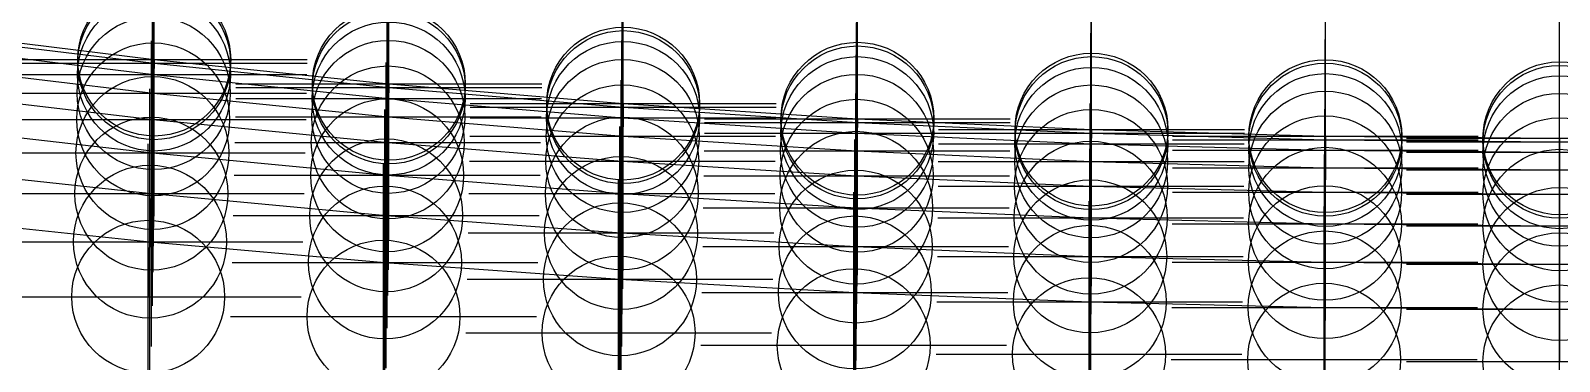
# Model space of a CAD drawing. Header units: inches. Extents: x 0.5 to 40.5, y -2.1 to 1.9.
# Drawn here: x 10.5 to 20.5, y -2.13 to 0.03 of the extents above; entities that cross this region are included whole.
import ezdxf

# ---------------------------------------------------------------- set-up
doc = ezdxf.new("R2010")
doc.units = ezdxf.units.IN
doc.header["$MEASUREMENT"] = 0
doc.header["$PDMODE"] = 34
for name, color, linetype in [('GF_Glass_02', 210, 'Continuous'), ('GF_Glass_03', 210, 'Continuous'), ('GF_Glass_04', 210, 'Continuous'), ('MF_horizontal', 104, 'Continuous'), ('MF_vertical', 44, 'Continuous'), ('NF_Glassload', 150, 'Continuous'), ('NF_RestraintsXYZ', 70, 'Continuous'), ('NF_Windload_01', 40, 'Continuous'), ('NF_Windload_02', 40, 'Continuous'), ('NF_Windload_03', 40, 'Continuous'), ('NF_Windload_04', 40, 'Continuous'), ('NF_Windload_05', 40, 'Continuous'), ('NF_Windload_06', 40, 'Continuous'), ('NF_Windload_07', 40, 'Continuous'), ('NF_Windload_08', 40, 'Continuous'), ('NF_Windload_09', 40, 'Continuous'), ('NF_Windload_10', 40, 'Continuous'), ('NF_Windload_11', 40, 'Continuous'), ('NF_Windload_12', 40, 'Continuous'), ('NF_Windload_13', 40, 'Continuous'), ('NF_Windload_14', 40, 'Continuous'), ('NF_Windload_15', 40, 'Continuous')]:
    doc.layers.add(name, color=color, linetype=linetype)

msp = doc.modelspace()

# ---------------------------------------------------------------- linework, layer by layer
for p, q in [((9.772, 0.004, 14.042), (11.308, -0.184, 14.04)), ((9.772, 0.004, 10.958), (11.308, -0.184, 10.96)), ((9.773, 0.029, 12.5), (11.309, -0.16, 12.5)), ((9.771, -0.071, 15.585), (11.307, -0.258, 15.583)), ((9.771, -0.071, 9.415), (11.307, -0.258, 9.417)), ((9.769, -0.196, 17.132), (11.305, -0.38, 17.129)), ((9.769, -0.196, 7.868), (11.305, -0.38, 7.871)), ((11.307, -0.258, 15.583), (11.308, -0.184, 14.04)), ((11.308, -0.184, 10.96), (11.307, -0.258, 9.417)), ((11.308, -0.184, 14.04), (11.309, -0.16, 12.5)), ((11.309, -0.16, 12.5), (11.308, -0.184, 10.96)), ((11.308, -0.184, 14.04), (12.843, -0.343, 14.04)), ((11.308, -0.184, 10.96), (12.843, -0.343, 10.96)), ((11.309, -0.16, 12.5), (12.843, -0.319, 12.5)), ((11.305, -0.38, 17.129), (11.307, -0.258, 15.583)), ((11.307, -0.258, 9.417), (11.305, -0.38, 7.871)), ((11.307, -0.258, 15.583), (12.842, -0.415, 15.581)), ((11.307, -0.258, 9.417), (12.842, -0.415, 9.419)), ((9.765, -0.372, 18.684), (11.302, -0.551, 18.681)), ((9.765, -0.372, 6.316), (11.302, -0.551, 6.319)), ((11.302, -0.551, 18.681), (11.305, -0.38, 17.129)), ((11.305, -0.38, 7.871), (11.302, -0.551, 6.319)), ((11.305, -0.38, 17.129), (12.84, -0.535, 17.127)), ((11.305, -0.38, 7.871), (12.84, -0.535, 7.873)), ((12.842, -0.415, 15.581), (12.843, -0.343, 14.04)), ((12.843, -0.343, 10.96), (12.842, -0.415, 9.419)), ((12.843, -0.319, 12.5), (14.376, -0.448, 12.5)), ((12.843, -0.343, 14.04), (12.843, -0.319, 12.5)), ((12.843, -0.319, 12.5), (12.843, -0.343, 10.96)), ((12.843, -0.343, 14.04), (14.376, -0.471, 14.039)), ((12.843, -0.343, 10.96), (14.376, -0.471, 10.961)), ((12.84, -0.535, 17.127), (12.842, -0.415, 15.581)), ((12.842, -0.415, 9.419), (12.84, -0.535, 7.873)), ((12.842, -0.415, 15.581), (14.375, -0.542, 15.58)), ((12.842, -0.415, 9.419), (14.375, -0.542, 9.42)), ((14.375, -0.542, 15.58), (14.376, -0.471, 14.039)), ((14.376, -0.471, 10.961), (14.375, -0.542, 9.42)), ((14.376, -0.448, 12.5), (15.908, -0.547, 12.5)), ((14.376, -0.471, 14.039), (14.376, -0.448, 12.5)), ((14.376, -0.448, 12.5), (14.376, -0.471, 10.961)), ((14.376, -0.471, 14.039), (15.908, -0.571, 14.039)), ((14.376, -0.471, 10.961), (15.908, -0.571, 10.961)), ((9.76, -0.596, 20.244), (11.297, -0.771, 20.241)), ((9.76, -0.596, 4.756), (11.297, -0.771, 4.759)), ((11.297, -0.771, 20.241), (11.302, -0.551, 18.681)), ((11.302, -0.551, 6.319), (11.297, -0.771, 4.759)), ((11.302, -0.551, 18.681), (12.836, -0.702, 18.678)), ((11.302, -0.551, 6.319), (12.836, -0.702, 6.322)), ((12.836, -0.702, 18.678), (12.84, -0.535, 17.127)), ((12.84, -0.535, 7.873), (12.836, -0.702, 6.322)), ((12.84, -0.535, 17.127), (14.373, -0.66, 17.125)), ((12.84, -0.535, 7.873), (14.373, -0.66, 7.875)), ((14.373, -0.66, 17.125), (14.375, -0.542, 15.58)), ((14.375, -0.542, 9.42), (14.373, -0.66, 7.875)), ((14.375, -0.542, 15.58), (15.907, -0.641, 15.579)), ((14.375, -0.542, 9.42), (15.907, -0.641, 9.421)), ((15.907, -0.641, 15.579), (15.908, -0.571, 14.039)), ((15.908, -0.571, 10.961), (15.907, -0.641, 9.421)), ((15.908, -0.547, 12.5), (17.439, -0.618, 12.5)), ((15.908, -0.571, 14.039), (15.908, -0.547, 12.5)), ((15.908, -0.547, 12.5), (15.908, -0.571, 10.961)), ((15.908, -0.571, 14.039), (17.439, -0.641, 14.038)), ((15.908, -0.571, 10.961), (17.439, -0.641, 10.962)), ((14.37, -0.825, 18.677), (14.373, -0.66, 17.125)), ((14.373, -0.66, 7.875), (14.37, -0.825, 6.323)), ((14.373, -0.66, 17.125), (15.905, -0.757, 17.124)), ((14.373, -0.66, 7.875), (15.905, -0.757, 7.876)), ((15.905, -0.757, 17.124), (15.907, -0.641, 15.579)), ((15.907, -0.641, 9.421), (15.905, -0.757, 7.876)), ((15.907, -0.641, 15.579), (17.438, -0.711, 15.579)), ((15.907, -0.641, 9.421), (17.438, -0.711, 9.421)), ((17.438, -0.711, 15.579), (17.439, -0.641, 14.038)), ((17.439, -0.641, 10.962), (17.438, -0.711, 9.421)), ((17.439, -0.618, 12.5), (18.969, -0.661, 12.5)), ((17.439, -0.641, 14.038), (17.439, -0.618, 12.5)), ((17.439, -0.618, 12.5), (17.439, -0.641, 10.962)), ((17.439, -0.641, 14.038), (18.969, -0.684, 14.038)), ((17.439, -0.641, 10.962), (18.969, -0.684, 10.962)), ((18.969, -0.661, 12.5), (20.5, -0.675, 12.5)), ((18.969, -0.684, 14.038), (18.969, -0.661, 12.5)), ((18.969, -0.661, 12.5), (18.969, -0.684, 10.962)), ((18.969, -0.684, 14.038), (20.5, -0.698, 14.038)), ((18.969, -0.684, 10.962), (20.5, -0.698, 10.962)), ((18.969, -0.752, 15.578), (18.969, -0.684, 14.038)), ((18.969, -0.684, 10.962), (18.969, -0.752, 9.422)), ((20.5, -0.675, 12.5), (22.03, -0.661, 12.5)), ((20.5, -0.698, 14.038), (20.5, -0.675, 12.5)), ((20.5, -0.675, 12.5), (20.5, -0.698, 10.962)), ((20.5, -0.698, 14.038), (22.03, -0.684, 14.038)), ((20.5, -0.698, 10.962), (22.03, -0.684, 10.962)), ((20.5, -0.766, 15.578), (20.5, -0.698, 14.038)), ((20.5, -0.698, 10.962), (20.5, -0.766, 9.422)), ((11.29, -1.037, 21.812), (11.297, -0.771, 20.241)), ((11.297, -0.771, 4.759), (11.29, -1.037, 3.188)), ((11.297, -0.771, 20.241), (12.832, -0.917, 20.239)), ((11.297, -0.771, 4.759), (12.832, -0.917, 4.761)), ((12.832, -0.917, 20.239), (12.836, -0.702, 18.678)), ((12.836, -0.702, 6.322), (12.832, -0.917, 4.761)), ((12.836, -0.702, 18.678), (14.37, -0.825, 18.677)), ((12.836, -0.702, 6.322), (14.37, -0.825, 6.323)), ((15.903, -0.92, 18.676), (15.905, -0.757, 17.124)), ((15.905, -0.757, 7.876), (15.903, -0.92, 6.324)), ((15.905, -0.757, 17.124), (17.437, -0.826, 17.123)), ((15.905, -0.757, 7.876), (17.437, -0.826, 7.877)), ((17.437, -0.826, 17.123), (17.438, -0.711, 15.579)), ((17.438, -0.711, 9.421), (17.437, -0.826, 7.877)), ((17.438, -0.711, 15.579), (18.969, -0.752, 15.578)), ((17.438, -0.711, 9.421), (18.969, -0.752, 9.422)), ((18.969, -0.752, 15.578), (20.5, -0.766, 15.578)), ((18.969, -0.752, 9.422), (20.5, -0.766, 9.422)), ((18.969, -0.867, 17.123), (18.969, -0.752, 15.578)), ((18.969, -0.752, 9.422), (18.969, -0.867, 7.877)), ((20.5, -0.766, 15.578), (22.031, -0.752, 15.578)), ((20.5, -0.766, 9.422), (22.031, -0.752, 9.422)), ((20.5, -0.881, 17.123), (20.5, -0.766, 15.578)), ((20.5, -0.766, 9.422), (20.5, -0.881, 7.877)), ((9.753, -0.869, 21.815), (11.29, -1.037, 21.812)), ((9.753, -0.869, 3.185), (11.29, -1.037, 3.188)), ((14.367, -1.036, 20.237), (14.37, -0.825, 18.677)), ((14.37, -0.825, 6.323), (14.367, -1.036, 4.763)), ((14.37, -0.825, 18.677), (15.903, -0.92, 18.676)), ((14.37, -0.825, 6.323), (15.903, -0.92, 6.324)), ((17.436, -0.987, 18.675), (17.437, -0.826, 17.123)), ((17.437, -0.826, 7.877), (17.436, -0.987, 6.325)), ((17.437, -0.826, 17.123), (18.969, -0.867, 17.123)), ((17.437, -0.826, 7.877), (18.969, -0.867, 7.877)), ((18.968, -1.028, 18.674), (18.969, -0.867, 17.123)), ((18.969, -0.867, 7.877), (18.968, -1.028, 6.326)), ((18.969, -0.867, 17.123), (20.5, -0.881, 17.123)), ((18.969, -0.867, 7.877), (20.5, -0.881, 7.877)), ((20.5, -0.881, 17.123), (22.031, -0.867, 17.123)), ((20.5, -0.881, 7.877), (22.031, -0.867, 7.877)), ((20.5, -1.041, 18.674), (20.5, -0.881, 17.123)), ((20.5, -0.881, 7.877), (20.5, -1.041, 6.326)), ((12.826, -1.179, 21.81), (12.832, -0.917, 20.239)), ((12.832, -0.917, 4.761), (12.826, -1.179, 3.19)), ((12.832, -0.917, 20.239), (14.367, -1.036, 20.237)), ((12.832, -0.917, 4.761), (14.367, -1.036, 4.763)), ((15.9, -1.129, 20.236), (15.903, -0.92, 18.676)), ((15.903, -0.92, 6.324), (15.9, -1.129, 4.764)), ((15.903, -0.92, 18.676), (17.436, -0.987, 18.675)), ((15.903, -0.92, 6.324), (17.436, -0.987, 6.325)), ((17.434, -1.194, 20.235), (17.436, -0.987, 18.675)), ((17.436, -0.987, 6.325), (17.434, -1.194, 4.765)), ((17.436, -0.987, 18.675), (18.968, -1.028, 18.674)), ((17.436, -0.987, 6.325), (18.968, -1.028, 6.326)), ((11.281, -1.351, 23.397), (11.29, -1.037, 21.812)), ((11.29, -1.037, 3.188), (11.281, -1.351, 1.603)), ((11.29, -1.037, 21.812), (12.826, -1.179, 21.81)), ((11.29, -1.037, 3.188), (12.826, -1.179, 3.19)), ((14.362, -1.294, 21.809), (14.367, -1.036, 20.237)), ((14.367, -1.036, 4.763), (14.362, -1.294, 3.191)), ((14.367, -1.036, 20.237), (15.9, -1.129, 20.236)), ((14.367, -1.036, 4.763), (15.9, -1.129, 4.764)), ((18.967, -1.234, 20.235), (18.968, -1.028, 18.674)), ((18.968, -1.028, 6.326), (18.967, -1.234, 4.765)), ((18.968, -1.028, 18.674), (20.5, -1.041, 18.674)), ((18.968, -1.028, 6.326), (20.5, -1.041, 6.326)), ((20.5, -1.041, 18.674), (22.032, -1.028, 18.674)), ((20.5, -1.041, 6.326), (22.032, -1.028, 6.326)), ((20.5, -1.247, 20.235), (20.5, -1.041, 18.674)), ((20.5, -1.041, 6.326), (20.5, -1.247, 4.765)), ((9.744, -1.19, 23.399), (11.281, -1.351, 23.397)), ((9.744, -1.19, 1.601), (11.281, -1.351, 1.603)), ((12.818, -1.487, 23.396), (12.826, -1.179, 21.81)), ((12.826, -1.179, 3.19), (12.818, -1.487, 1.604)), ((12.826, -1.179, 21.81), (14.362, -1.294, 21.809)), ((12.826, -1.179, 3.19), (14.362, -1.294, 3.191)), ((15.897, -1.383, 21.808), (15.9, -1.129, 20.236)), ((15.9, -1.129, 4.764), (15.897, -1.383, 3.192)), ((15.9, -1.129, 20.236), (17.434, -1.194, 20.235)), ((15.9, -1.129, 4.764), (17.434, -1.194, 4.765)), ((17.431, -1.447, 21.808), (17.434, -1.194, 20.235)), ((17.434, -1.194, 4.765), (17.431, -1.447, 3.192)), ((17.434, -1.194, 20.235), (18.967, -1.234, 20.235)), ((17.434, -1.194, 4.765), (18.967, -1.234, 4.765)), ((14.355, -1.597, 23.396), (14.362, -1.294, 21.809)), ((14.362, -1.294, 3.191), (14.355, -1.597, 1.604)), ((14.362, -1.294, 21.809), (15.897, -1.383, 21.808)), ((14.362, -1.294, 3.191), (15.897, -1.383, 3.192)), ((18.966, -1.485, 21.807), (18.967, -1.234, 20.235)), ((18.967, -1.234, 4.765), (18.966, -1.485, 3.193)), ((18.967, -1.234, 20.235), (20.5, -1.247, 20.235)), ((18.967, -1.234, 4.765), (20.5, -1.247, 4.765)), ((20.5, -1.247, 20.235), (22.033, -1.234, 20.235)), ((20.5, -1.247, 4.765), (22.033, -1.234, 4.765)), ((20.5, -1.497, 21.807), (20.5, -1.247, 20.235)), ((20.5, -1.247, 4.765), (20.5, -1.497, 3.193)), ((11.269, -1.711, 25), (11.281, -1.351, 23.397)), ((11.281, -1.351, 1.603), (11.269, -1.711)), ((11.281, -1.351, 23.397), (12.818, -1.487, 23.396)), ((11.281, -1.351, 1.603), (12.818, -1.487, 1.604)), ((15.891, -1.683, 23.395), (15.897, -1.383, 21.808)), ((15.897, -1.383, 3.192), (15.891, -1.683, 1.605)), ((15.897, -1.383, 21.808), (17.431, -1.447, 21.808)), ((15.897, -1.383, 3.192), (17.431, -1.447, 3.192)), ((12.808, -1.841, 25), (12.818, -1.487, 23.396)), ((12.818, -1.487, 1.604), (12.808, -1.841)), ((12.818, -1.487, 23.396), (14.355, -1.597, 23.396)), ((12.818, -1.487, 1.604), (14.355, -1.597, 1.604)), ((17.428, -1.744, 23.395), (17.431, -1.447, 21.808)), ((17.431, -1.447, 3.192), (17.428, -1.744, 1.605)), ((17.431, -1.447, 21.808), (18.966, -1.485, 21.807)), ((17.431, -1.447, 3.192), (18.966, -1.485, 3.193)), ((18.964, -1.781, 23.395), (18.966, -1.485, 21.807)), ((18.966, -1.485, 3.193), (18.964, -1.781, 1.605)), ((18.966, -1.485, 21.807), (20.5, -1.497, 21.807)), ((18.966, -1.485, 3.193), (20.5, -1.497, 3.193)), ((20.5, -1.497, 21.807), (22.034, -1.485, 21.807)), ((20.5, -1.497, 3.193), (22.034, -1.485, 3.193)), ((20.5, -1.793, 23.394), (20.5, -1.497, 21.807)), ((20.5, -1.497, 3.193), (20.5, -1.793, 1.606)), ((14.346, -1.946, 25), (14.355, -1.597, 23.396)), ((14.355, -1.597, 1.604), (14.346, -1.946)), ((14.355, -1.597, 23.396), (15.891, -1.683, 23.395)), ((14.355, -1.597, 1.604), (15.891, -1.683, 1.605)), ((15.884, -2.028, 25), (15.891, -1.683, 23.395)), ((15.891, -1.683, 1.605), (15.884, -2.028)), ((15.891, -1.683, 23.395), (17.428, -1.744, 23.395)), ((15.891, -1.683, 1.605), (17.428, -1.744, 1.605)), ((17.423, -2.087, 25), (17.428, -1.744, 23.395)), ((17.428, -1.744, 1.605), (17.423, -2.087)), ((17.428, -1.744, 23.395), (18.964, -1.781, 23.395)), ((17.428, -1.744, 1.605), (18.964, -1.781, 1.605)), ((18.961, -2.122, 25), (18.964, -1.781, 23.395)), ((18.964, -1.781, 1.605), (18.961, -2.122)), ((18.964, -1.781, 23.395), (20.5, -1.793, 23.394)), ((18.964, -1.781, 1.605), (20.5, -1.793, 1.606)), ((20.5, -1.793, 23.394), (22.036, -1.781, 23.395)), ((20.5, -1.793, 1.606), (22.036, -1.781, 1.605)), ((20.5, -2.134, 25), (20.5, -1.793, 23.394)), ((20.5, -1.793, 1.606), (20.5, -2.134))]:
    msp.add_line(p, q)
at = {"layer": 'GF_Glass_02'}
for p in [(11.305, -0.38, 7.871), (11.302, -0.551, 6.319)]:
    msp.add_point(p, dxfattribs=at)
at = {"layer": 'GF_Glass_03'}
for p in [(17.439, -0.618, 12.5), (17.439, -0.641, 14.038), (18.969, -0.661, 12.5), (18.969, -0.684, 14.038)]:
    msp.add_point(p, dxfattribs=at)
at = {"layer": 'GF_Glass_04'}
for p in [(12.836, -0.702, 18.678), (14.37, -0.825, 18.677), (12.832, -0.917, 20.239), (14.367, -1.036, 20.237)]:
    msp.add_point(p, dxfattribs=at)
at = {"layer": 'MF_horizontal'}
for p, q in [((9.772, 0.004, 14.042), (11.308, -0.184, 14.04)), ((9.772, 0.004, 10.958), (11.308, -0.184, 10.96)), ((9.773, 0.029, 12.5), (11.309, -0.16, 12.5)), ((9.771, -0.071, 15.585), (11.307, -0.258, 15.583)), ((9.771, -0.071, 9.415), (11.307, -0.258, 9.417)), ((9.769, -0.196, 17.132), (11.305, -0.38, 17.129)), ((9.769, -0.196, 7.868), (11.305, -0.38, 7.871)), ((11.308, -0.184, 14.04), (12.843, -0.343, 14.04)), ((11.308, -0.184, 10.96), (12.843, -0.343, 10.96)), ((11.309, -0.16, 12.5), (12.843, -0.319, 12.5)), ((11.307, -0.258, 15.583), (12.842, -0.415, 15.581)), ((11.307, -0.258, 9.417), (12.842, -0.415, 9.419)), ((9.765, -0.372, 18.684), (11.302, -0.551, 18.681)), ((9.765, -0.372, 6.316), (11.302, -0.551, 6.319)), ((11.305, -0.38, 17.129), (12.84, -0.535, 17.127)), ((11.305, -0.38, 7.871), (12.84, -0.535, 7.873)), ((12.843, -0.319, 12.5), (14.376, -0.448, 12.5)), ((12.843, -0.343, 14.04), (14.376, -0.471, 14.039)), ((12.843, -0.343, 10.96), (14.376, -0.471, 10.961)), ((12.842, -0.415, 15.581), (14.375, -0.542, 15.58)), ((12.842, -0.415, 9.419), (14.375, -0.542, 9.42)), ((14.376, -0.448, 12.5), (15.908, -0.547, 12.5)), ((14.376, -0.471, 14.039), (15.908, -0.571, 14.039)), ((14.376, -0.471, 10.961), (15.908, -0.571, 10.961)), ((9.76, -0.596, 20.244), (11.297, -0.771, 20.241)), ((9.76, -0.596, 4.756), (11.297, -0.771, 4.759)), ((11.302, -0.551, 18.681), (12.836, -0.702, 18.678)), ((11.302, -0.551, 6.319), (12.836, -0.702, 6.322)), ((12.84, -0.535, 17.127), (14.373, -0.66, 17.125)), ((12.84, -0.535, 7.873), (14.373, -0.66, 7.875)), ((14.375, -0.542, 15.58), (15.907, -0.641, 15.579)), ((14.375, -0.542, 9.42), (15.907, -0.641, 9.421)), ((15.908, -0.547, 12.5), (17.439, -0.618, 12.5)), ((15.908, -0.571, 14.039), (17.439, -0.641, 14.038)), ((15.908, -0.571, 10.961), (17.439, -0.641, 10.962)), ((14.373, -0.66, 17.125), (15.905, -0.757, 17.124)), ((14.373, -0.66, 7.875), (15.905, -0.757, 7.876)), ((15.907, -0.641, 15.579), (17.438, -0.711, 15.579)), ((15.907, -0.641, 9.421), (17.438, -0.711, 9.421)), ((17.439, -0.618, 12.5), (18.969, -0.661, 12.5)), ((17.439, -0.641, 14.038), (18.969, -0.684, 14.038)), ((17.439, -0.641, 10.962), (18.969, -0.684, 10.962)), ((18.969, -0.661, 12.5), (20.5, -0.675, 12.5)), ((18.969, -0.684, 14.038), (20.5, -0.698, 14.038)), ((18.969, -0.684, 10.962), (20.5, -0.698, 10.962)), ((20.5, -0.675, 12.5), (22.03, -0.661, 12.5)), ((20.5, -0.698, 14.038), (22.03, -0.684, 14.038)), ((20.5, -0.698, 10.962), (22.03, -0.684, 10.962)), ((11.297, -0.771, 20.241), (12.832, -0.917, 20.239)), ((11.297, -0.771, 4.759), (12.832, -0.917, 4.761)), ((12.836, -0.702, 18.678), (14.37, -0.825, 18.677)), ((12.836, -0.702, 6.322), (14.37, -0.825, 6.323)), ((15.905, -0.757, 17.124), (17.437, -0.826, 17.123)), ((15.905, -0.757, 7.876), (17.437, -0.826, 7.877)), ((17.438, -0.711, 15.579), (18.969, -0.752, 15.578)), ((17.438, -0.711, 9.421), (18.969, -0.752, 9.422)), ((18.969, -0.752, 15.578), (20.5, -0.766, 15.578)), ((18.969, -0.752, 9.422), (20.5, -0.766, 9.422)), ((20.5, -0.766, 9.422), (22.031, -0.752, 9.422)), ((9.753, -0.869, 21.815), (11.29, -1.037, 21.812)), ((9.753, -0.869, 3.185), (11.29, -1.037, 3.188)), ((14.37, -0.825, 18.677), (15.903, -0.92, 18.676)), ((14.37, -0.825, 6.323), (15.903, -0.92, 6.324)), ((17.437, -0.826, 17.123), (18.969, -0.867, 17.123)), ((17.437, -0.826, 7.877), (18.969, -0.867, 7.877)), ((18.969, -0.867, 17.123), (20.5, -0.881, 17.123)), ((18.969, -0.867, 7.877), (20.5, -0.881, 7.877)), ((20.5, -0.881, 17.123), (22.031, -0.867, 17.123)), ((20.5, -0.881, 7.877), (22.031, -0.867, 7.877)), ((12.832, -0.917, 20.239), (14.367, -1.036, 20.237)), ((12.832, -0.917, 4.761), (14.367, -1.036, 4.763)), ((15.903, -0.92, 18.676), (17.436, -0.987, 18.675)), ((15.903, -0.92, 6.324), (17.436, -0.987, 6.325)), ((17.436, -0.987, 18.675), (18.968, -1.028, 18.674)), ((17.436, -0.987, 6.325), (18.968, -1.028, 6.326)), ((11.29, -1.037, 21.812), (12.826, -1.179, 21.81)), ((11.29, -1.037, 3.188), (12.826, -1.179, 3.19)), ((14.367, -1.036, 20.237), (15.9, -1.129, 20.236)), ((14.367, -1.036, 4.763), (15.9, -1.129, 4.764)), ((18.968, -1.028, 18.674), (20.5, -1.041, 18.674)), ((18.968, -1.028, 6.326), (20.5, -1.041, 6.326)), ((20.5, -1.041, 18.674), (22.032, -1.028, 18.674)), ((20.5, -1.041, 6.326), (22.032, -1.028, 6.326)), ((9.744, -1.19, 23.399), (11.281, -1.351, 23.397)), ((9.744, -1.19, 1.601), (11.281, -1.351, 1.603)), ((12.826, -1.179, 21.81), (14.362, -1.294, 21.809)), ((12.826, -1.179, 3.19), (14.362, -1.294, 3.191)), ((15.9, -1.129, 20.236), (17.434, -1.194, 20.235)), ((15.9, -1.129, 4.764), (17.434, -1.194, 4.765)), ((17.434, -1.194, 20.235), (18.967, -1.234, 20.235)), ((17.434, -1.194, 4.765), (18.967, -1.234, 4.765)), ((14.362, -1.294, 21.809), (15.897, -1.383, 21.808)), ((14.362, -1.294, 3.191), (15.897, -1.383, 3.192)), ((18.967, -1.234, 20.235), (20.5, -1.247, 20.235)), ((18.967, -1.234, 4.765), (20.5, -1.247, 4.765)), ((20.5, -1.247, 20.235), (22.033, -1.234, 20.235)), ((20.5, -1.247, 4.765), (22.033, -1.234, 4.765)), ((11.281, -1.351, 23.397), (12.818, -1.487, 23.396)), ((11.281, -1.351, 1.603), (12.818, -1.487, 1.604)), ((15.897, -1.383, 21.808), (17.431, -1.447, 21.808)), ((15.897, -1.383, 3.192), (17.431, -1.447, 3.192)), ((12.818, -1.487, 23.396), (14.355, -1.597, 23.396)), ((12.818, -1.487, 1.604), (14.355, -1.597, 1.604)), ((17.431, -1.447, 21.808), (18.966, -1.485, 21.807)), ((17.431, -1.447, 3.192), (18.966, -1.485, 3.193)), ((18.966, -1.485, 21.807), (20.5, -1.497, 21.807)), ((18.966, -1.485, 3.193), (20.5, -1.497, 3.193)), ((20.5, -1.497, 21.807), (22.034, -1.485, 21.807)), ((20.5, -1.497, 3.193), (22.034, -1.485, 3.193)), ((14.355, -1.597, 23.396), (15.891, -1.683, 23.395)), ((14.355, -1.597, 1.604), (15.891, -1.683, 1.605)), ((15.891, -1.683, 23.395), (17.428, -1.744, 23.395)), ((15.891, -1.683, 1.605), (17.428, -1.744, 1.605)), ((17.428, -1.744, 23.395), (18.964, -1.781, 23.395)), ((17.428, -1.744, 1.605), (18.964, -1.781, 1.605)), ((18.964, -1.781, 23.395), (20.5, -1.793, 23.394)), ((18.964, -1.781, 1.605), (20.5, -1.793, 1.606)), ((20.5, -1.793, 23.394), (22.036, -1.781, 23.395)), ((20.5, -1.793, 1.606), (22.036, -1.781, 1.605))]:
    msp.add_line(p, q, dxfattribs=at)
at = {"layer": 'MF_vertical'}
for p, q in [((11.307, -0.258, 15.583), (11.308, -0.184, 14.04)), ((11.308, -0.184, 10.96), (11.307, -0.258, 9.417)), ((11.308, -0.184, 14.04), (11.309, -0.16, 12.5)), ((11.309, -0.16, 12.5), (11.308, -0.184, 10.96)), ((11.305, -0.38, 17.129), (11.307, -0.258, 15.583)), ((11.307, -0.258, 9.417), (11.305, -0.38, 7.871)), ((11.302, -0.551, 18.681), (11.305, -0.38, 17.129)), ((11.305, -0.38, 7.871), (11.302, -0.551, 6.319)), ((12.842, -0.415, 15.581), (12.843, -0.343, 14.04)), ((12.843, -0.343, 10.96), (12.842, -0.415, 9.419)), ((12.843, -0.343, 14.04), (12.843, -0.319, 12.5)), ((12.843, -0.319, 12.5), (12.843, -0.343, 10.96)), ((12.84, -0.535, 17.127), (12.842, -0.415, 15.581)), ((12.842, -0.415, 9.419), (12.84, -0.535, 7.873)), ((14.375, -0.542, 15.58), (14.376, -0.471, 14.039)), ((14.376, -0.471, 10.961), (14.375, -0.542, 9.42)), ((14.376, -0.471, 14.039), (14.376, -0.448, 12.5)), ((14.376, -0.448, 12.5), (14.376, -0.471, 10.961)), ((11.297, -0.771, 20.241), (11.302, -0.551, 18.681)), ((11.302, -0.551, 6.319), (11.297, -0.771, 4.759)), ((12.836, -0.702, 18.678), (12.84, -0.535, 17.127)), ((12.84, -0.535, 7.873), (12.836, -0.702, 6.322)), ((14.373, -0.66, 17.125), (14.375, -0.542, 15.58)), ((14.375, -0.542, 9.42), (14.373, -0.66, 7.875)), ((15.907, -0.641, 15.579), (15.908, -0.571, 14.039)), ((15.908, -0.571, 10.961), (15.907, -0.641, 9.421)), ((15.908, -0.571, 14.039), (15.908, -0.547, 12.5)), ((15.908, -0.547, 12.5), (15.908, -0.571, 10.961)), ((14.37, -0.825, 18.677), (14.373, -0.66, 17.125)), ((14.373, -0.66, 7.875), (14.37, -0.825, 6.323)), ((15.905, -0.757, 17.124), (15.907, -0.641, 15.579)), ((15.907, -0.641, 9.421), (15.905, -0.757, 7.876)), ((17.438, -0.711, 15.579), (17.439, -0.641, 14.038)), ((17.439, -0.641, 10.962), (17.438, -0.711, 9.421)), ((17.439, -0.641, 14.038), (17.439, -0.618, 12.5)), ((17.439, -0.618, 12.5), (17.439, -0.641, 10.962)), ((18.969, -0.684, 14.038), (18.969, -0.661, 12.5)), ((18.969, -0.661, 12.5), (18.969, -0.684, 10.962)), ((18.969, -0.752, 15.578), (18.969, -0.684, 14.038)), ((18.969, -0.684, 10.962), (18.969, -0.752, 9.422)), ((20.5, -0.698, 14.038), (20.5, -0.675, 12.5)), ((20.5, -0.675, 12.5), (20.5, -0.698, 10.962)), ((20.5, -0.766, 15.578), (20.5, -0.698, 14.038)), ((20.5, -0.698, 10.962), (20.5, -0.766, 9.422)), ((11.29, -1.037, 21.812), (11.297, -0.771, 20.241)), ((11.297, -0.771, 4.759), (11.29, -1.037, 3.188)), ((12.832, -0.917, 20.239), (12.836, -0.702, 18.678)), ((12.836, -0.702, 6.322), (12.832, -0.917, 4.761)), ((15.903, -0.92, 18.676), (15.905, -0.757, 17.124)), ((15.905, -0.757, 7.876), (15.903, -0.92, 6.324)), ((17.437, -0.826, 17.123), (17.438, -0.711, 15.579)), ((17.438, -0.711, 9.421), (17.437, -0.826, 7.877)), ((18.969, -0.867, 17.123), (18.969, -0.752, 15.578)), ((18.969, -0.752, 9.422), (18.969, -0.867, 7.877)), ((20.5, -0.881, 17.123), (20.5, -0.766, 15.578)), ((20.5, -0.766, 9.422), (20.5, -0.881, 7.877)), ((14.367, -1.036, 20.237), (14.37, -0.825, 18.677)), ((14.37, -0.825, 6.323), (14.367, -1.036, 4.763)), ((17.436, -0.987, 18.675), (17.437, -0.826, 17.123)), ((17.437, -0.826, 7.877), (17.436, -0.987, 6.325)), ((18.968, -1.028, 18.674), (18.969, -0.867, 17.123)), ((18.969, -0.867, 7.877), (18.968, -1.028, 6.326)), ((20.5, -1.041, 18.674), (20.5, -0.881, 17.123)), ((20.5, -0.881, 7.877), (20.5, -1.041, 6.326)), ((12.826, -1.179, 21.81), (12.832, -0.917, 20.239)), ((12.832, -0.917, 4.761), (12.826, -1.179, 3.19)), ((15.9, -1.129, 20.236), (15.903, -0.92, 18.676)), ((15.903, -0.92, 6.324), (15.9, -1.129, 4.764)), ((17.434, -1.194, 20.235), (17.436, -0.987, 18.675)), ((17.436, -0.987, 6.325), (17.434, -1.194, 4.765)), ((11.281, -1.351, 23.397), (11.29, -1.037, 21.812)), ((11.29, -1.037, 3.188), (11.281, -1.351, 1.603)), ((14.362, -1.294, 21.809), (14.367, -1.036, 20.237)), ((14.367, -1.036, 4.763), (14.362, -1.294, 3.191)), ((18.967, -1.234, 20.235), (18.968, -1.028, 18.674)), ((18.968, -1.028, 6.326), (18.967, -1.234, 4.765)), ((20.5, -1.247, 20.235), (20.5, -1.041, 18.674)), ((20.5, -1.041, 6.326), (20.5, -1.247, 4.765)), ((12.818, -1.487, 23.396), (12.826, -1.179, 21.81)), ((12.826, -1.179, 3.19), (12.818, -1.487, 1.604)), ((15.897, -1.383, 21.808), (15.9, -1.129, 20.236)), ((15.9, -1.129, 4.764), (15.897, -1.383, 3.192)), ((17.431, -1.447, 21.808), (17.434, -1.194, 20.235)), ((17.434, -1.194, 4.765), (17.431, -1.447, 3.192)), ((14.355, -1.597, 23.396), (14.362, -1.294, 21.809)), ((14.362, -1.294, 3.191), (14.355, -1.597, 1.604)), ((18.966, -1.485, 21.807), (18.967, -1.234, 20.235)), ((18.967, -1.234, 4.765), (18.966, -1.485, 3.193)), ((20.5, -1.497, 21.807), (20.5, -1.247, 20.235)), ((20.5, -1.247, 4.765), (20.5, -1.497, 3.193)), ((11.269, -1.711, 25), (11.281, -1.351, 23.397)), ((11.281, -1.351, 1.603), (11.269, -1.711)), ((15.891, -1.683, 23.395), (15.897, -1.383, 21.808)), ((15.897, -1.383, 3.192), (15.891, -1.683, 1.605)), ((12.808, -1.841, 25), (12.818, -1.487, 23.396)), ((12.818, -1.487, 1.604), (12.808, -1.841)), ((17.428, -1.744, 23.395), (17.431, -1.447, 21.808)), ((17.431, -1.447, 3.192), (17.428, -1.744, 1.605)), ((18.964, -1.781, 23.395), (18.966, -1.485, 21.807)), ((18.966, -1.485, 3.193), (18.964, -1.781, 1.605)), ((20.5, -1.793, 23.394), (20.5, -1.497, 21.807)), ((20.5, -1.497, 3.193), (20.5, -1.793, 1.606)), ((14.346, -1.946, 25), (14.355, -1.597, 23.396)), ((14.355, -1.597, 1.604), (14.346, -1.946)), ((15.884, -2.028, 25), (15.891, -1.683, 23.395)), ((15.891, -1.683, 1.605), (15.884, -2.028)), ((17.423, -2.087, 25), (17.428, -1.744, 23.395)), ((17.428, -1.744, 1.605), (17.423, -2.087)), ((18.961, -2.122, 25), (18.964, -1.781, 23.395)), ((18.964, -1.781, 1.605), (18.961, -2.122)), ((20.5, -2.134, 25), (20.5, -1.793, 23.394)), ((20.5, -1.793, 1.606), (20.5, -2.134))]:
    msp.add_line(p, q, dxfattribs=at)
at = {"layer": 'NF_Glassload'}
for p in [(11.308, -0.184, 10.96), (11.308, -0.184, 14.04), (11.309, -0.16, 12.5), (11.307, -0.258, 9.417), (11.307, -0.258, 15.583), (11.305, -0.38, 7.871), (11.305, -0.38, 17.129), (12.843, -0.319, 12.5), (12.843, -0.343, 10.96), (12.843, -0.343, 14.04), (12.842, -0.415, 9.419), (12.842, -0.415, 15.581), (14.376, -0.448, 12.5), (14.376, -0.471, 10.961), (14.376, -0.471, 14.039), (11.302, -0.551, 6.319), (11.302, -0.551, 18.681), (12.84, -0.535, 7.873), (12.84, -0.535, 17.127), (14.375, -0.542, 9.42), (14.375, -0.542, 15.58), (15.908, -0.547, 12.5), (15.908, -0.571, 10.961), (15.908, -0.571, 14.039), (14.373, -0.66, 7.875), (14.373, -0.66, 17.125), (15.907, -0.641, 9.421), (15.907, -0.641, 15.579), (17.439, -0.618, 12.5), (17.439, -0.641, 10.962), (17.439, -0.641, 14.038), (18.969, -0.661, 12.5), (18.969, -0.684, 10.962), (18.969, -0.684, 14.038), (20.5, -0.675, 12.5), (20.5, -0.698, 10.962), (20.5, -0.698, 14.038), (11.297, -0.771, 4.759), (11.297, -0.771, 20.241), (12.836, -0.702, 6.322), (12.836, -0.702, 18.678), (15.905, -0.757, 7.876), (15.905, -0.757, 17.124), (17.438, -0.711, 9.421), (17.438, -0.711, 15.579), (18.969, -0.752, 9.422), (18.969, -0.752, 15.578), (20.5, -0.766, 9.422), (14.37, -0.825, 6.323), (14.37, -0.825, 18.677), (17.437, -0.826, 7.877), (17.437, -0.826, 17.123), (18.969, -0.867, 7.877), (18.969, -0.867, 17.123), (20.5, -0.881, 7.877), (20.5, -0.881, 17.123), (12.832, -0.917, 4.761), (12.832, -0.917, 20.239), (15.903, -0.92, 6.324), (15.903, -0.92, 18.676), (17.436, -0.987, 6.325), (17.436, -0.987, 18.675), (11.29, -1.037, 3.188), (11.29, -1.037, 21.812), (14.367, -1.036, 4.763), (14.367, -1.036, 20.237), (18.968, -1.028, 6.326), (18.968, -1.028, 18.674), (20.5, -1.041, 6.326), (20.5, -1.041, 18.674), (12.826, -1.179, 3.19), (12.826, -1.179, 21.81), (15.9, -1.129, 4.764), (15.9, -1.129, 20.236), (17.434, -1.194, 4.765), (17.434, -1.194, 20.235), (14.362, -1.294, 3.191), (14.362, -1.294, 21.809), (18.967, -1.234, 4.765), (18.967, -1.234, 20.235), (20.5, -1.247, 4.765), (20.5, -1.247, 20.235), (11.281, -1.351, 1.603), (11.281, -1.351, 23.397), (15.897, -1.383, 3.192), (15.897, -1.383, 21.808), (12.818, -1.487, 1.604), (12.818, -1.487, 23.396), (17.431, -1.447, 3.192), (17.431, -1.447, 21.808), (18.966, -1.485, 3.193), (18.966, -1.485, 21.807), (20.5, -1.497, 3.193), (20.5, -1.497, 21.807), (14.355, -1.597, 1.604), (14.355, -1.597, 23.396), (15.891, -1.683, 1.605), (15.891, -1.683, 23.395), (17.428, -1.744, 1.605), (17.428, -1.744, 23.395), (18.964, -1.781, 1.605), (18.964, -1.781, 23.395), (20.5, -1.793, 1.606), (20.5, -1.793, 23.394)]:
    msp.add_point(p, dxfattribs=at)
at = {"layer": 'NF_RestraintsXYZ'}
for p in [(11.269, -1.711, 25), (11.269, -1.711), (12.808, -1.841, 25), (12.808, -1.841), (14.346, -1.946, 25), (14.346, -1.946), (15.884, -2.028, 25), (15.884, -2.028), (17.423, -2.087, 25), (17.423, -2.087), (18.961, -2.122, 25), (18.961, -2.122), (20.5, -2.134, 25), (20.5, -2.134)]:
    msp.add_point(p, dxfattribs=at)
at = {"layer": 'NF_Windload_01'}
for p in [(11.281, -1.351, 1.603), (12.818, -1.487, 1.604), (14.355, -1.597, 1.604), (15.891, -1.683, 1.605), (17.428, -1.744, 1.605), (18.964, -1.781, 1.605), (20.5, -1.793, 1.606)]:
    msp.add_point(p, dxfattribs=at)
at = {"layer": 'NF_Windload_02'}
for p in [(11.29, -1.037, 3.188), (12.826, -1.179, 3.19), (14.362, -1.294, 3.191), (15.897, -1.383, 3.192), (17.431, -1.447, 3.192), (18.966, -1.485, 3.193), (20.5, -1.497, 3.193)]:
    msp.add_point(p, dxfattribs=at)
at = {"layer": 'NF_Windload_03'}
for p in [(11.297, -0.771, 4.759), (12.832, -0.917, 4.761), (14.367, -1.036, 4.763), (15.9, -1.129, 4.764), (17.434, -1.194, 4.765), (18.967, -1.234, 4.765), (20.5, -1.247, 4.765)]:
    msp.add_point(p, dxfattribs=at)
at = {"layer": 'NF_Windload_04'}
for p in [(11.302, -0.551, 6.319), (12.836, -0.702, 6.322), (14.37, -0.825, 6.323), (15.903, -0.92, 6.324), (17.436, -0.987, 6.325), (18.968, -1.028, 6.326), (20.5, -1.041, 6.326)]:
    msp.add_point(p, dxfattribs=at)
at = {"layer": 'NF_Windload_05'}
for p in [(11.305, -0.38, 7.871), (12.84, -0.535, 7.873), (14.373, -0.66, 7.875), (15.905, -0.757, 7.876), (17.437, -0.826, 7.877), (18.969, -0.867, 7.877), (20.5, -0.881, 7.877)]:
    msp.add_point(p, dxfattribs=at)
at = {"layer": 'NF_Windload_06'}
for p in [(11.307, -0.258, 9.417), (12.842, -0.415, 9.419), (14.375, -0.542, 9.42), (15.907, -0.641, 9.421), (17.438, -0.711, 9.421), (18.969, -0.752, 9.422), (20.5, -0.766, 9.422)]:
    msp.add_point(p, dxfattribs=at)
at = {"layer": 'NF_Windload_07'}
for p in [(11.308, -0.184, 10.96), (12.843, -0.343, 10.96), (14.376, -0.471, 10.961), (15.908, -0.571, 10.961), (17.439, -0.641, 10.962), (18.969, -0.684, 10.962), (20.5, -0.698, 10.962)]:
    msp.add_point(p, dxfattribs=at)
at = {"layer": 'NF_Windload_08'}
for p in [(11.309, -0.16, 12.5), (12.843, -0.319, 12.5), (14.376, -0.448, 12.5), (15.908, -0.547, 12.5), (17.439, -0.618, 12.5), (18.969, -0.661, 12.5), (20.5, -0.675, 12.5)]:
    msp.add_point(p, dxfattribs=at)
at = {"layer": 'NF_Windload_09'}
for p in [(11.308, -0.184, 14.04), (12.843, -0.343, 14.04), (14.376, -0.471, 14.039), (15.908, -0.571, 14.039), (17.439, -0.641, 14.038), (18.969, -0.684, 14.038), (20.5, -0.698, 14.038)]:
    msp.add_point(p, dxfattribs=at)
at = {"layer": 'NF_Windload_10'}
for p in [(11.307, -0.258, 15.583), (12.842, -0.415, 15.581), (14.375, -0.542, 15.58), (15.907, -0.641, 15.579), (17.438, -0.711, 15.579), (18.969, -0.752, 15.578), (20.5, -0.766, 15.578)]:
    msp.add_point(p, dxfattribs=at)
at = {"layer": 'NF_Windload_11'}
for p in [(11.305, -0.38, 17.129), (12.84, -0.535, 17.127), (14.373, -0.66, 17.125), (15.905, -0.757, 17.124), (17.437, -0.826, 17.123), (18.969, -0.867, 17.123), (20.5, -0.881, 17.123)]:
    msp.add_point(p, dxfattribs=at)
at = {"layer": 'NF_Windload_12'}
for p in [(11.302, -0.551, 18.681), (12.836, -0.702, 18.678), (14.37, -0.825, 18.677), (15.903, -0.92, 18.676), (17.436, -0.987, 18.675), (18.968, -1.028, 18.674), (20.5, -1.041, 18.674)]:
    msp.add_point(p, dxfattribs=at)
at = {"layer": 'NF_Windload_13'}
for p in [(11.297, -0.771, 20.241), (12.832, -0.917, 20.239), (14.367, -1.036, 20.237), (15.9, -1.129, 20.236), (17.434, -1.194, 20.235), (18.967, -1.234, 20.235), (20.5, -1.247, 20.235)]:
    msp.add_point(p, dxfattribs=at)
at = {"layer": 'NF_Windload_14'}
for p in [(11.29, -1.037, 21.812), (12.826, -1.179, 21.81), (14.362, -1.294, 21.809), (15.897, -1.383, 21.808), (17.431, -1.447, 21.808), (18.966, -1.485, 21.807), (20.5, -1.497, 21.807)]:
    msp.add_point(p, dxfattribs=at)
at = {"layer": 'NF_Windload_15'}
for p in [(11.281, -1.351, 23.397), (12.818, -1.487, 23.396), (14.355, -1.597, 23.396), (15.891, -1.683, 23.395), (17.428, -1.744, 23.395), (18.964, -1.781, 23.395), (20.5, -1.793, 23.394)]:
    msp.add_point(p, dxfattribs=at)

doc.saveas('drawing.dxf')
